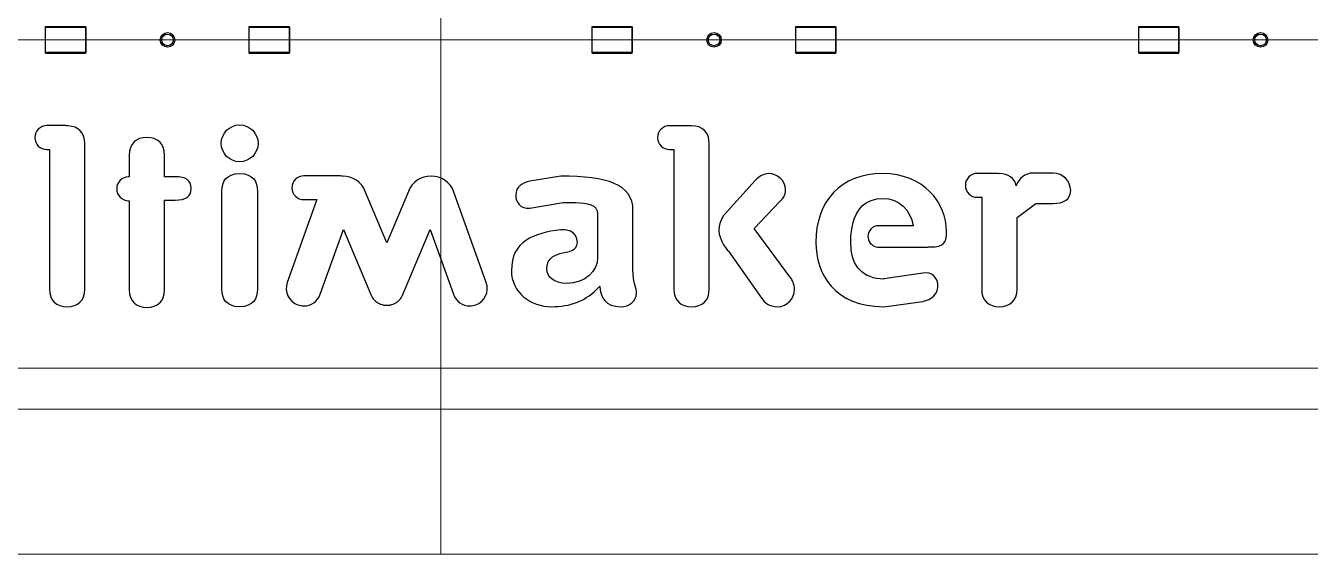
# Model space of a CAD drawing. Header units: millimetres. Extents: x -1949 to 1995, y -1808 to 1842.
# Drawn here: x -1389.8 to -1137.5, y -592.8 to -489.1 of the extents above; entities that cross this region are included whole.
import ezdxf

# ---------------------------------------------------------------- set-up
doc = ezdxf.new("R2010")
doc.units = ezdxf.units.MM
for name, color, linetype, true_color in [('CHANGED_PARTS', 3, 'Continuous', 0x00ff00), ('CUTS', 1, 'Continuous', 0xff0000), ('ORIGIONAL_PARTS_THAT_WERE_', 6, 'Continuous', 0xff00ff)]:
    doc.layers.add(name, color=color, linetype=linetype, true_color=true_color)
for name, color, linetype, lineweight, true_color in [('Front', 1, 'Continuous', 0, 0xff0000), ('Laser Table', 2, 'Continuous', 0, 0xffff00), ('Referance lines', 2, 'Continuous', 0, 0xffff00)]:
    doc.layers.add(name, color=color, linetype=linetype, lineweight=lineweight, true_color=true_color)

msp = doc.modelspace()

# ---------------------------------------------------------------- linework, layer by layer
at = {"layer": 'CHANGED_PARTS'}
for p, q in [((-1385.91732, -494.46694), (-1385.91732, -489.26694)), ((-1385.91732, -489.26694), (-1378.03795, -489.26694)), ((-1378.03795, -494.46694), (-1378.03795, -489.26694)), ((-1345.9174, -494.46694), (-1345.9174, -489.26694)), ((-1345.9174, -489.26694), (-1338.03803, -489.26694)), ((-1338.03803, -494.46694), (-1338.03803, -489.26694)), ((-1278.57732, -494.46694), (-1278.57732, -489.26694)), ((-1278.57732, -489.26694), (-1270.69795, -489.26694)), ((-1270.69795, -494.46694), (-1270.69795, -489.26694)), ((-1238.5774, -494.46694), (-1238.5774, -489.26694)), ((-1238.5774, -489.26694), (-1230.69803, -489.26694)), ((-1230.69803, -494.46694), (-1230.69803, -489.26694)), ((-1171.23732, -494.46694), (-1171.23732, -489.26694)), ((-1171.23732, -489.26694), (-1163.35795, -489.26694)), ((-1163.35795, -494.46694), (-1163.35795, -489.26694)), ((-1385.91732, -494.46694), (-1378.03795, -494.46694)), ((-1345.9174, -494.46694), (-1338.03803, -494.46694)), ((-1278.57732, -494.46694), (-1270.69795, -494.46694)), ((-1238.5774, -494.46694), (-1230.69803, -494.46694)), ((-1171.23732, -494.46694), (-1163.35795, -494.46694))]:
    msp.add_line(p, q, dxfattribs=at)
at = {"layer": 'CHANGED_PARTS', "color": 3, "true_color": 0x00ff00}
for points in [[(-1363.40269, -491.86694), (-1363.40269, -491.07989), (-1362.76451, -490.44242), (-1361.97782, -490.44242)], [(-1361.97782, -493.29145), (-1362.76416, -493.29145), (-1363.40269, -492.65328), (-1363.40269, -491.86694)], [(-1361.97782, -490.44242), (-1361.19006, -490.44242), (-1360.55295, -491.07989), (-1360.55295, -491.86694)], [(-1360.55295, -491.86694), (-1360.55295, -492.65328), (-1361.19006, -493.29145), (-1361.97782, -493.29145)], [(-1256.06269, -491.86694), (-1256.06269, -491.07989), (-1255.42451, -490.44242), (-1254.63782, -490.44242)], [(-1254.63782, -493.29145), (-1255.42416, -493.29145), (-1256.06269, -492.65328), (-1256.06269, -491.86694)], [(-1254.63782, -490.44242), (-1253.85006, -490.44242), (-1253.21295, -491.07989), (-1253.21295, -491.86694)], [(-1253.21295, -491.86694), (-1253.21295, -492.65328), (-1253.85006, -493.29145), (-1254.63782, -493.29145)], [(-1148.72269, -491.86694), (-1148.72269, -491.07989), (-1148.08451, -490.44242), (-1147.29782, -490.44242)], [(-1147.29782, -493.29145), (-1148.08416, -493.29145), (-1148.72269, -492.65328), (-1148.72269, -491.86694)], [(-1147.29782, -490.44242), (-1146.51006, -490.44242), (-1145.87295, -491.07989), (-1145.87295, -491.86694)], [(-1145.87295, -491.86694), (-1145.87295, -492.65328), (-1146.51006, -493.29145), (-1147.29782, -493.29145)]]:
    msp.add_open_spline(points, degree=3, dxfattribs=at)
at = {"layer": 'CUTS', "color": 1, "true_color": 0xff0000}
for points in [[(-1381.98461, -508.69267), (-1385.70077, -508.69267)], [(-1259.66808, -508.69338), (-1263.38636, -508.69338)], [(-1385.70077, -513.37404), (-1385.1709, -513.37404), (-1385.1709, -540.73971)], [(-1378.22823, -540.73971), (-1378.22823, -512.20422)], [(-1369.4991, -514.4867), (-1369.4991, -518.7285), (-1369.61622, -518.7285)], [(-1360.46234, -518.72003), (-1362.55572, -518.72003), (-1362.55572, -514.4867)], [(-1263.38636, -513.37474), (-1262.52065, -513.37474), (-1262.52065, -540.74042)], [(-1255.57727, -540.74042), (-1255.57727, -512.20493)], [(-1328.3257, -518.52389), (-1335.22109, -518.52389)], [(-1284.75976, -518.58315), (-1290.81766, -519.57728)], [(-1246.54616, -519.43476), (-1252.58078, -526.14036)], [(-1199.22243, -518.06245), (-1202.9393, -518.06245)], [(-1188.02738, -517.99401), (-1191.98626, -517.99401)], [(-1351.28095, -540.74042), (-1351.28095, -521.57259), (-1351.28095, -521.57259)], [(-1344.33757, -521.57259), (-1344.33757, -540.74042)], [(-1314.68307, -521.59305), (-1318.91006, -531.64934), (-1323.13775, -521.59094)], [(-1299.3704, -539.46054), (-1305.71476, -521.70876)], [(-1369.61622, -523.40986), (-1369.4991, -523.40986), (-1369.4991, -540.88294)], [(-1362.55572, -540.88294), (-1362.55572, -523.28709), (-1360.46234, -523.28709)], [(-1335.22109, -523.20595), (-1332.6444, -523.20595), (-1338.45324, -539.46266)], [(-1290.81766, -524.8506), (-1284.24329, -523.7965), (-1281.87897, -523.7965)], [(-1239.55552, -538.59906), (-1246.78393, -528.89837), (-1241.64749, -523.52416)], [(-1202.9393, -522.7417), (-1202.075, -522.7417), (-1202.075, -540.73971)], [(-1195.13092, -540.73971), (-1195.13092, -526.73302), (-1191.44933, -523.95172), (-1188.02738, -523.95172)], [(-1277.50382, -526.09097), (-1277.50382, -534.60491)], [(-1270.56045, -536.88738), (-1270.56045, -525.23442)], [(-1331.98965, -541.77124), (-1327.44587, -529.05642), (-1322.07306, -541.83756)], [(-1315.74635, -541.83685), (-1315.73294, -541.8044), (-1315.73294, -541.8044), (-1310.37495, -529.05854), (-1305.83329, -541.76982)], [(-1215.56169, -528.31135), (-1222.31315, -528.31135)], [(-1251.82583, -533.32009), (-1245.26135, -542.59532)], [(-1222.83526, -532.45296), (-1222.83808, -532.46425), (-1222.79928, -532.46425), (-1222.79928, -532.46355)], [(-1222.31315, -532.52564), (-1212.985, -532.52564)], [(-1212.49817, -532.46355), (-1212.01768, -532.46355)], [(-1299.3704, -539.46336), (-1299.3704, -539.46054)], [(-1213.64611, -537.6007), (-1221.27951, -538.77404), (-1221.2901, -538.78885)], [(-1221.2901, -544.21105), (-1213.64611, -543.15624)]]:
    msp.add_lwpolyline(points, dxfattribs=at)
for points in [[(-1385.70077, -508.69267), (-1386.99405, -508.69267), (-1388.04251, -509.74042), (-1388.04251, -511.0323)], [(-1381.49001, -508.747), (-1381.64947, -508.71314), (-1381.81457, -508.69267), (-1381.98461, -508.69267)], [(-1378.22823, -512.20422), (-1378.22823, -510.00219), (-1379.5194, -508.82744), (-1381.49001, -508.747)], [(-1351.42347, -512.15695), (-1351.42347, -510.16023), (-1349.80633, -508.54169), (-1347.80891, -508.54169)], [(-1347.80891, -508.54169), (-1345.81218, -508.54169), (-1344.19505, -510.16023), (-1344.19505, -512.15695)], [(-1263.38636, -508.69338), (-1264.67823, -508.69338), (-1265.72598, -509.74113), (-1265.72598, -511.033)], [(-1259.18901, -508.74277), (-1259.34353, -508.70961), (-1259.50298, -508.69338), (-1259.66808, -508.69338)], [(-1259.04931, -508.73219), (-1259.098, -508.73219), (-1259.14103, -508.74277), (-1259.18901, -508.74277)], [(-1255.57727, -512.20493), (-1255.57727, -509.92246), (-1256.95734, -508.73219), (-1259.04931, -508.73219)], [(-1388.04251, -511.0323), (-1388.04251, -512.32699), (-1386.99405, -513.37404), (-1385.70077, -513.37404)], [(-1366.02635, -511.01607), (-1368.11973, -511.01607), (-1369.4991, -512.20493), (-1369.4991, -514.4867)], [(-1362.55572, -514.4867), (-1362.55572, -512.20493), (-1363.93579, -511.01607), (-1366.02635, -511.01607)], [(-1347.80891, -515.7701), (-1349.80633, -515.7701), (-1351.42347, -514.15367), (-1351.42347, -512.15695)], [(-1344.19505, -512.15695), (-1344.19505, -514.15367), (-1345.81218, -515.7701), (-1347.80891, -515.7701)], [(-1265.72598, -511.033), (-1265.72598, -512.3277), (-1264.67823, -513.37474), (-1263.38636, -513.37474)], [(-1369.61622, -518.7285), (-1370.9088, -518.7285), (-1371.95655, -519.77695), (-1371.95655, -521.06812)], [(-1357.32473, -521.0018), (-1357.32473, -519.3381), (-1358.41764, -518.72003), (-1360.46234, -518.72003)], [(-1351.28095, -521.57259), (-1351.28095, -519.71839), (-1350.52106, -518.10196), (-1347.80891, -518.10196)], [(-1347.80891, -518.10196), (-1345.09887, -518.10196), (-1344.33757, -519.71839), (-1344.33757, -521.57259)], [(-1335.22109, -518.52389), (-1336.51367, -518.52389), (-1337.56212, -519.57164), (-1337.56212, -520.86421)], [(-1327.77818, -518.59515), (-1327.95457, -518.55211), (-1328.1359, -518.52389), (-1328.3257, -518.52389)], [(-1327.6018, -518.58104), (-1327.66106, -518.58104), (-1327.71892, -518.59303), (-1327.77818, -518.59515)], [(-1327.57357, -518.58104), (-1327.58345, -518.58104), (-1327.59192, -518.58104), (-1327.6018, -518.58104)], [(-1323.13775, -521.59094), (-1323.83695, -519.79318), (-1325.60084, -518.59374), (-1327.57357, -518.58104)], [(-1310.23384, -518.57892), (-1312.21222, -518.58597), (-1313.98387, -519.78895), (-1314.68307, -521.59305)], [(-1310.21973, -518.57892), (-1310.22467, -518.57892), (-1310.2289, -518.57892), (-1310.23384, -518.57892)], [(-1305.71476, -521.70876), (-1306.38362, -519.83763), (-1308.19549, -518.57892), (-1310.21973, -518.57892)], [(-1290.81766, -519.57728), (-1292.26122, -519.87573), (-1293.58626, -520.66101), (-1293.58626, -522.34659)], [(-1270.56045, -525.23442), (-1270.56045, -520.24121), (-1275.59671, -518.58315), (-1284.75976, -518.58315)], [(-1243.88269, -518.10267), (-1244.92973, -518.10267), (-1245.83426, -518.67417), (-1246.54616, -519.43476)], [(-1240.60256, -521.24027), (-1240.60256, -519.48132), (-1242.31283, -518.10267), (-1243.88269, -518.10267)], [(-1221.52857, -518.10126), (-1229.75676, -518.10126), (-1234.65614, -523.52416), (-1234.65614, -531.60841)], [(-1208.97321, -529.46776), (-1208.97321, -523.76122), (-1213.53745, -518.10126), (-1221.52857, -518.10126)], [(-1202.9393, -518.06245), (-1204.23258, -518.06245), (-1205.27892, -519.10809), (-1205.27892, -520.40207)], [(-1198.74407, -518.11184), (-1198.89858, -518.07939), (-1199.05875, -518.06245), (-1199.22243, -518.06245)], [(-1198.60366, -518.10055), (-1198.65305, -518.10055), (-1198.69609, -518.11043), (-1198.74407, -518.11184)], [(-1195.27062, -520.48039), (-1195.65373, -518.92041), (-1196.87999, -518.10055), (-1198.60366, -518.10055)], [(-1191.98626, -517.99401), (-1193.55188, -517.99401), (-1194.85857, -519.04811), (-1195.27062, -520.48039)], [(-1184.59627, -521.42442), (-1184.59627, -519.53001), (-1186.13085, -517.99401), (-1188.02738, -517.99401)], [(-1371.95655, -521.06812), (-1371.95655, -522.36211), (-1370.9088, -523.40986), (-1369.61622, -523.40986)], [(-1360.46234, -523.28709), (-1358.41764, -523.28709), (-1357.32473, -522.66691), (-1357.32473, -521.0018)], [(-1337.56212, -520.86421), (-1337.56212, -522.1582), (-1336.51367, -523.20595), (-1335.22109, -523.20595)], [(-1241.64749, -523.52416), (-1241.02942, -522.85882), (-1240.60256, -522.47852), (-1240.60256, -521.24027)], [(-1205.27892, -520.40207), (-1205.27892, -521.69465), (-1204.23188, -522.7417), (-1202.9393, -522.7417)], [(-1188.02738, -523.95172), (-1186.13085, -523.95172), (-1184.59627, -523.32025), (-1184.59627, -521.42442)], [(-1293.58626, -522.34659), (-1293.58626, -523.64057), (-1292.66833, -525.12506), (-1290.81766, -524.8506)], [(-1281.87897, -523.7965), (-1279.54782, -523.7965), (-1277.50382, -524.09425), (-1277.50382, -526.09097)], [(-1227.71065, -532.46355), (-1227.71065, -532.46355), (-1228.83531, -522.95336), (-1221.38535, -522.95336)], [(-1221.38535, -522.95336), (-1218.34722, -522.95336), (-1216.00125, -525.2062), (-1215.56169, -528.31135)], [(-1252.58078, -526.14036), (-1252.58078, -526.14036), (-1253.68709, -527.16059), (-1253.68709, -529.18624)], [(-1284.73224, -529.13615), (-1290.05918, -529.75421), (-1294.43504, -531.37064), (-1294.43504, -537.12515)], [(-1281.5777, -530.88875), (-1282.13368, -528.81159), (-1284.73224, -529.13615), (-1284.73224, -529.13615)], [(-1253.68709, -529.18624), (-1253.68709, -531.28809), (-1251.82583, -533.32009), (-1251.82583, -533.32009)], [(-1222.31315, -528.31135), (-1223.47591, -528.31135), (-1224.41994, -529.25609), (-1224.41994, -530.41744)], [(-1212.01768, -532.46355), (-1209.68582, -532.46355), (-1208.97321, -531.84548), (-1208.97321, -529.46776)], [(-1283.02056, -533.36736), (-1283.02056, -533.36736), (-1281.02172, -532.96731), (-1281.5777, -530.88875)], [(-1234.65614, -531.60841), (-1234.65614, -537.64938), (-1230.9929, -544.21105), (-1221.2901, -544.21105)], [(-1224.41994, -530.41744), (-1224.41994, -531.40027), (-1223.74472, -532.21942), (-1222.83526, -532.45296)], [(-1287.49167, -536.79213), (-1287.49167, -534.70016), (-1285.9211, -533.79493), (-1283.02056, -533.36736)], [(-1277.50382, -534.60491), (-1277.50382, -537.17242), (-1279.83427, -539.64469), (-1283.63863, -539.64469)], [(-1221.2901, -538.78885), (-1225.33363, -538.78885), (-1227.71065, -536.12679), (-1227.71065, -532.46355)], [(-1222.79928, -532.46355), (-1222.64194, -532.50094), (-1222.48107, -532.52564), (-1222.31315, -532.52564)], [(-1212.985, -532.52564), (-1212.81708, -532.52564), (-1212.65551, -532.50094), (-1212.49817, -532.46355)], [(-1294.43504, -537.12515), (-1294.43504, -541.50101), (-1290.53473, -544.21105), (-1286.58715, -544.21105)], [(-1283.63863, -539.64469), (-1286.01565, -539.64469), (-1287.49167, -538.36129), (-1287.49167, -536.79213)], [(-1269.84713, -541.54899), (-1269.84713, -540.45467), (-1270.56045, -539.78651), (-1270.56045, -536.88738)], [(-1210.67431, -539.77875), (-1210.81048, -538.49181), (-1211.79685, -537.32694), (-1213.64611, -537.6007)], [(-1338.45324, -539.46266), (-1339.09106, -541.2463), (-1338.16114, -543.21057), (-1336.37608, -543.8491)], [(-1301.44615, -543.84769), (-1299.6625, -543.21198), (-1298.73258, -541.24771), (-1299.3704, -539.46336)], [(-1238.8422, -540.83637), (-1238.8422, -539.69196), (-1239.31775, -538.93137), (-1239.55552, -538.59906)], [(-1213.64611, -543.15624), (-1212.01486, -542.8585), (-1210.47393, -541.66258), (-1210.67431, -539.77875)], [(-1385.1709, -540.73971), (-1385.1709, -543.02148), (-1383.79153, -544.21034), (-1381.69886, -544.21034)], [(-1381.69886, -544.21034), (-1379.60688, -544.21034), (-1378.22823, -543.02148), (-1378.22823, -540.73971)], [(-1369.4991, -540.88294), (-1369.4991, -543.16471), (-1368.11973, -544.35357), (-1366.02776, -544.35357)], [(-1366.02776, -544.35357), (-1363.93579, -544.35357), (-1362.55572, -543.16471), (-1362.55572, -540.88294)], [(-1347.80891, -544.21105), (-1350.52106, -544.21105), (-1351.28095, -542.59462), (-1351.28095, -540.74042)], [(-1344.33757, -540.74042), (-1344.33757, -542.59462), (-1345.09887, -544.21105), (-1347.80891, -544.21105)], [(-1335.22109, -544.04877), (-1333.8128, -544.04877), (-1332.4913, -543.17529), (-1331.98965, -541.77124)], [(-1322.07306, -541.83756), (-1321.99616, -542.02171), (-1321.90232, -542.19104), (-1321.79931, -542.35261)], [(-1321.79931, -542.35261), (-1321.7725, -542.39354), (-1321.74286, -542.42952), (-1321.71464, -542.46974)], [(-1316.11041, -542.47679), (-1316.08007, -542.43375), (-1316.04691, -542.39424), (-1316.0194, -542.3505)], [(-1316.0194, -542.3505), (-1315.91638, -542.18892), (-1315.82325, -542.01889), (-1315.74635, -541.83685)], [(-1305.83329, -541.76982), (-1305.33164, -543.17317), (-1304.01155, -544.04806), (-1302.60255, -544.04806)], [(-1286.58715, -544.21105), (-1282.92531, -544.21105), (-1279.78559, -543.16612), (-1277.07555, -540.16892)], [(-1277.07555, -540.16892), (-1276.9796, -542.30957), (-1275.98123, -544.21105), (-1272.98615, -544.21105)], [(-1272.98615, -544.21105), (-1271.32104, -544.21105), (-1269.84713, -543.11744), (-1269.84713, -541.54899)], [(-1262.52065, -540.74042), (-1262.52065, -543.02219), (-1261.14199, -544.21105), (-1259.04931, -544.21105)], [(-1259.04931, -544.21105), (-1256.95734, -544.21105), (-1255.57727, -543.02219), (-1255.57727, -540.74042)], [(-1242.12374, -544.21175), (-1240.26883, -544.21175), (-1238.8422, -542.59532), (-1238.8422, -540.83637)], [(-1202.075, -540.73971), (-1202.075, -543.02148), (-1200.69563, -544.21034), (-1198.60366, -544.21034)], [(-1198.60366, -544.21034), (-1196.51169, -544.21034), (-1195.13092, -543.02148), (-1195.13092, -540.73971)], [(-1336.37608, -543.8491), (-1335.99438, -543.98527), (-1335.60491, -544.04877), (-1335.22109, -544.04877)], [(-1321.71464, -542.46974), (-1321.62503, -542.59744), (-1321.52978, -542.7188), (-1321.42536, -542.83098)], [(-1321.42536, -542.83098), (-1321.38303, -542.87684), (-1321.33928, -542.92129), (-1321.29483, -542.96504)], [(-1321.29483, -542.96504), (-1321.18053, -543.0744), (-1321.05918, -543.1767), (-1320.93147, -543.26984)], [(-1320.93147, -543.26984), (-1320.89337, -543.29735), (-1320.85951, -543.3284), (-1320.8207, -543.3545)], [(-1320.8207, -543.3545), (-1320.65137, -543.46739), (-1320.47145, -543.56405), (-1320.28448, -543.6459)], [(-1320.28448, -543.6459), (-1320.26966, -543.65295), (-1320.25626, -543.66212), (-1320.24073, -543.66989)], [(-1320.24073, -543.66989), (-1320.20616, -543.6847), (-1320.17018, -543.68823), (-1320.13561, -543.70234)], [(-1320.13561, -543.70234), (-1319.98956, -543.75808), (-1319.84068, -543.80465), (-1319.68758, -543.83922)], [(-1319.68758, -543.83922), (-1319.6262, -543.85404), (-1319.56552, -543.86956), (-1319.50343, -543.88085)], [(-1319.50343, -543.88085), (-1319.31152, -543.91471), (-1319.11749, -543.93729), (-1318.92064, -543.938)], [(-1318.92064, -543.938), (-1318.91782, -543.938), (-1318.915, -543.938), (-1318.91217, -543.938)], [(-1318.90865, -543.938), (-1318.90512, -543.938), (-1318.9023, -543.938), (-1318.89947, -543.938)], [(-1318.89947, -543.938), (-1318.70262, -543.938), (-1318.5086, -543.91471), (-1318.31668, -543.88085)], [(-1318.31668, -543.88085), (-1318.2546, -543.86956), (-1318.19392, -543.85404), (-1318.13183, -543.83922)], [(-1318.13183, -543.83922), (-1317.97943, -543.80324), (-1317.83126, -543.75808), (-1317.68592, -543.70234)], [(-1317.68592, -543.70234), (-1317.65064, -543.68894), (-1317.61466, -543.6847), (-1317.57938, -543.66989)], [(-1317.57938, -543.66989), (-1317.56386, -543.66212), (-1317.55045, -543.65225), (-1317.53493, -543.64519)], [(-1317.53493, -543.64519), (-1317.34866, -543.56405), (-1317.16945, -543.4681), (-1317.00012, -543.3545)], [(-1317.00012, -543.3545), (-1316.9599, -543.3284), (-1316.92462, -543.29665), (-1316.88652, -543.26842)], [(-1316.88652, -543.26842), (-1316.76093, -543.1767), (-1316.64099, -543.07651), (-1316.5274, -542.96645)], [(-1316.5274, -542.96645), (-1316.48083, -542.922), (-1316.43638, -542.87614), (-1316.39263, -542.82957)], [(-1316.39263, -542.82957), (-1316.29103, -542.7195), (-1316.1972, -542.60167), (-1316.11041, -542.47679)], [(-1302.60255, -544.04806), (-1302.21943, -544.04806), (-1301.82785, -543.98386), (-1301.44615, -543.84769)], [(-1245.26135, -542.59532), (-1244.73853, -543.35591), (-1243.83612, -544.21175), (-1242.12374, -544.21175)]]:
    msp.add_open_spline(points, degree=3, dxfattribs=at)
at = {"layer": 'Front', "color": 1, "true_color": 0xff0000}
msp.add_line((-1684.46533, -556.27815), (-932.11192, -556.27815), dxfattribs=at)
at = {"layer": 'Laser Table', "color": 2, "true_color": 0xffff00}
msp.add_line((-858.28862, -592.7783), (-1758.28862, -592.7783), dxfattribs=at)
at = {"layer": 'ORIGIONAL_PARTS_THAT_WERE_', "color": 6, "true_color": 0xff00ff}
for points in [[(-1385.91732, -489.38705), (-1378.03795, -489.38705), (-1378.03795, -494.34683), (-1385.91732, -494.34683), (-1385.91732, -489.38705), (-1385.91732, -489.38705)], [(-1345.9174, -489.38705), (-1338.03803, -489.38705), (-1338.03803, -494.34683), (-1345.9174, -494.34683), (-1345.9174, -489.38705), (-1345.9174, -489.38705)], [(-1278.57732, -489.38705), (-1270.69795, -489.38705), (-1270.69795, -494.34683), (-1278.57732, -494.34683), (-1278.57732, -489.38705), (-1278.57732, -489.38705)], [(-1238.5774, -489.38705), (-1230.69803, -489.38705), (-1230.69803, -494.34683), (-1238.5774, -494.34683), (-1238.5774, -489.38705), (-1238.5774, -489.38705)], [(-1171.23732, -489.38705), (-1163.35795, -489.38705), (-1163.35795, -494.34683), (-1171.23732, -494.34683), (-1171.23732, -489.38705), (-1171.23732, -489.38705)]]:
    msp.add_lwpolyline(points, dxfattribs=at)
for points in [[(-1363.11771, -491.86694), (-1363.11771, -491.2373), (-1362.60717, -490.72733), (-1361.97782, -490.72733)], [(-1361.97782, -493.00655), (-1362.60689, -493.00655), (-1363.11771, -492.49601), (-1363.11771, -491.86694)], [(-1361.97782, -490.72733), (-1361.34761, -490.72733), (-1360.83792, -491.2373), (-1360.83792, -491.86694)], [(-1360.83792, -491.86694), (-1360.83792, -492.49601), (-1361.34761, -493.00655), (-1361.97782, -493.00655)], [(-1255.77771, -491.86694), (-1255.77771, -491.2373), (-1255.26717, -490.72733), (-1254.63782, -490.72733)], [(-1254.63782, -493.00655), (-1255.26689, -493.00655), (-1255.77771, -492.49601), (-1255.77771, -491.86694)], [(-1254.63782, -490.72733), (-1254.00761, -490.72733), (-1253.49792, -491.2373), (-1253.49792, -491.86694)], [(-1253.49792, -491.86694), (-1253.49792, -492.49601), (-1254.00761, -493.00655), (-1254.63782, -493.00655)], [(-1148.43771, -491.86694), (-1148.43771, -491.2373), (-1147.92717, -490.72733), (-1147.29782, -490.72733)], [(-1147.29782, -493.00655), (-1147.92689, -493.00655), (-1148.43771, -492.49601), (-1148.43771, -491.86694)], [(-1147.29782, -490.72733), (-1146.66761, -490.72733), (-1146.15792, -491.2373), (-1146.15792, -491.86694)], [(-1146.15792, -491.86694), (-1146.15792, -492.49601), (-1146.66761, -493.00655), (-1147.29782, -493.00655)]]:
    msp.add_open_spline(points, degree=3, dxfattribs=at)
at = {"layer": 'Referance lines', "color": 2, "true_color": 0xffff00}
for p, q in [((-1308.28862, 607.2217), (-1308.28862, -592.7783)), ((-1308.28862, -545.53694), (-1308.28862, -438.19694)), ((-1723.24493, -491.86694), (-896.34023, -491.86694)), ((-1710.77862, -491.8673), (-908.81862, -491.8673)), ((-1361.95862, -491.86694), (-1469.29862, -491.86694)), ((-1361.95862, -491.86694), (-1254.61862, -491.86694)), ((-1254.61862, -491.86694), (-1147.27862, -491.86694)), ((-1147.27862, -491.86694), (-1039.93862, -491.86694)), ((-890.78862, -564.2783), (-1728.78862, -564.2783))]:
    msp.add_line(p, q, dxfattribs=at)
at = {"layer": 'Referance lines'}
msp.add_line((-1308.28862, -556.27815), (-1308.28862, 578.7217), dxfattribs=at)

doc.saveas('drawing.dxf')
